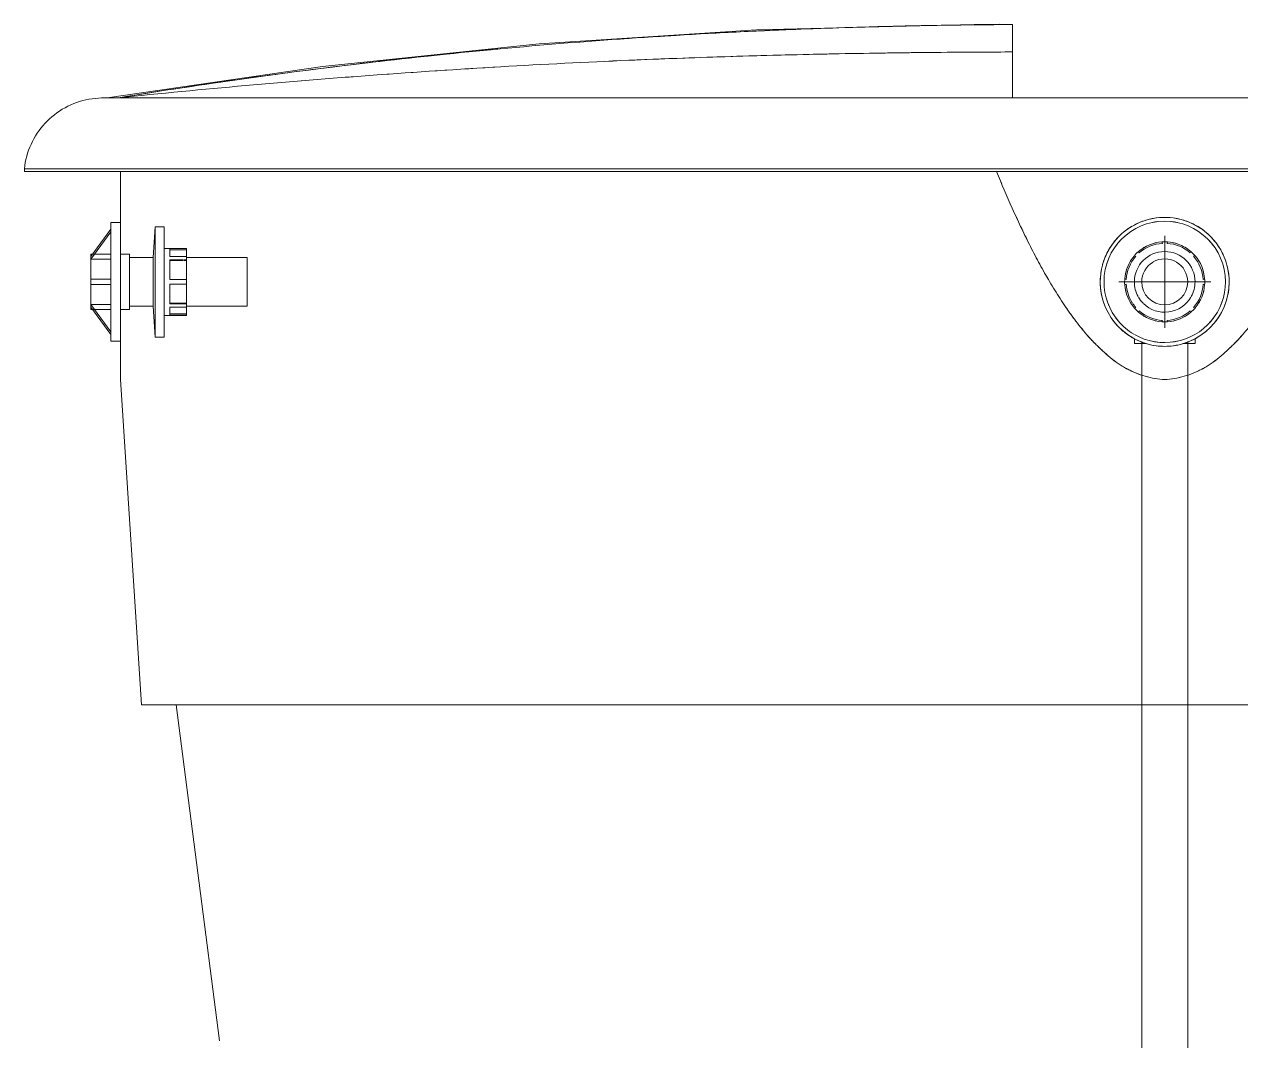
# Model space of a CAD drawing. Header units: metres. Extents: x -24.8 to 3.4, y -2.1 to 25.8.
# Drawn here: x -4.693 to -4.032, y 3.608 to 4.16 of the extents above; entities that cross this region are included whole.
import ezdxf

# ---------------------------------------------------------------- set-up
doc = ezdxf.new("R2010")
doc.units = ezdxf.units.M
for name, color, linetype, lineweight in [('P-PIPE', 7, 'Continuous', 5), ('P-PIPE-CNTR', 7, 'Continuous', 5), ('P-SANR-FIXT', 7, 'Continuous', 5)]:
    doc.layers.add(name, color=color, linetype=linetype, lineweight=lineweight)

# ---------------------------------------------------------------- blocks, each defined once
blk = doc.blocks.new('Caixa D_Água de Fibra de Vidro - Fortlev - 500 L-3640297-BB')
at = {"layer": 'P-SANR-FIXT', "color": 254, "true_color": 0xd2d2d2}
for p, q in [((-10.48279, 4.15883), (-10.48279, 4.15658)), ((-10.48279, 4.15635), (-10.48279, 4.14497)), ((-10.96912, 4.12), (-10.9751, 4.12)), ((-10.96266, 4.12), (-10.96912, 4.12)), ((-10.96856, 4.12), (-10.9681, 4.12)), ((-10.95388, 4.12), (-10.96266, 4.12)), ((-10.62441, 4.12), (-10.95379, 4.12)), ((-10.48279, 4.12), (-10.62441, 4.12)), ((-10.44155, 4.12), (-10.48279, 4.12)), ((-10.35893, 4.12), (-10.44127, 4.12)), ((-11.0201, 4.08), (-10.96804, 4.08)), ((-10.94964, 4.08), (-10.96779, 4.08)), ((-10.92174, 4.08), (-10.94964, 4.08)), ((-10.80669, 4.08), (-10.92146, 4.08)), ((-10.49149, 4.08), (-10.80669, 4.08)), ((-10.49149, 4.08), (-10.30871, 4.08)), ((-10.93797, 3.79), (-10.95635, 3.79)), ((-10.93165, 3.79), (-10.9376, 3.79)), ((-10.92412, 3.79), (-10.9316, 3.79)), ((-9.8686, 3.79), (-10.92412, 3.79))]:
    blk.add_line(p, q, dxfattribs=at)
at = {"layer": 'P-SANR-FIXT', "color": 7, "true_color": 0xefefef}
for p, q in [((-10.48279, 4.15883), (-10.48279, 4.14497)), ((-10.96912, 4.12), (-10.9751, 4.12)), ((-10.95412, 4.12), (-10.96912, 4.12)), ((-10.9681, 4.12), (-10.96565, 4.12)), ((-10.95468, 4.12), (-10.95388, 4.12)), ((-10.80669, 4.12), (-10.95401, 4.12)), ((-10.95378, 4.12), (-10.94786, 4.12)), ((-10.71121, 4.12), (-10.80668, 4.12)), ((-10.60176, 4.12), (-10.71121, 4.12)), ((-10.56274, 4.12), (-10.60158, 4.12)), ((-10.48279, 4.12), (-10.56267, 4.12)), ((-10.44155, 4.12), (-10.48279, 4.12)), ((-10.35893, 4.12), (-10.44127, 4.12)), ((-10.92168, 4.08147), (-11.0201, 4.08147)), ((-10.7353, 4.08147), (-10.92168, 4.08147)), ((-10.4001, 4.08147), (-10.7353, 4.08147)), ((-9.93154, 4.08147), (-10.4001, 4.08147)), ((-10.96804, 4.08), (-10.95545, 4.08)), ((-10.95535, 4.08), (-10.96779, 4.08)), ((-10.9551, 4.08), (-10.92201, 4.08)), ((-10.9551, 4.08), (-10.95355, 4.08)), ((-10.95355, 4.08), (-10.92201, 4.08)), ((-10.92175, 4.08), (-10.83402, 4.08)), ((-10.92175, 4.08), (-10.90014, 4.08)), ((-10.90014, 4.08), (-10.83402, 4.08)), ((-10.83396, 4.08), (-10.80694, 4.08)), ((-10.83396, 4.08), (-10.80694, 4.08)), ((-10.8067, 4.08), (-10.7776, 4.08)), ((-10.8067, 4.08), (-10.7776, 4.08)), ((-10.77746, 4.08), (-10.74641, 4.08)), ((-10.77746, 4.08), (-10.74641, 4.08)), ((-10.74614, 4.08), (-10.5236, 4.08)), ((-10.74614, 4.08), (-10.5236, 4.08)), ((-10.5236, 4.08), (-9.9935, 4.08)), ((-10.5236, 4.08), (-10.23651, 4.08)), ((-10.93164, 3.79), (-10.93797, 3.79)), ((-10.93165, 3.79), (-10.9376, 3.79)), ((-10.91763, 3.79), (-10.9316, 3.79)), ((-10.91794, 3.79), (-10.9316, 3.79))]:
    blk.add_line(p, q, dxfattribs=at)
at = {"layer": 'P-SANR-FIXT', "color": 8, "true_color": 0x808080}
for p, q in [((-11.0201, 4.08147), (-11.0201, 4.08)), ((-9.7801, 4.08147), (-11.0201, 4.08147)), ((-11.0201, 4.08), (-9.7801, 4.08)), ((-10.96779, 3.96696), (-10.95635, 3.79)), ((-9.84385, 3.79), (-10.95635, 3.79)), ((-10.9376, 3.79), (-10.914, 3.6075))]:
    blk.add_line(p, q, dxfattribs=at)
at = {"layer": 'P-SANR-FIXT', "color": 7, "true_color": 0xf9f9f9}
for p, q in [((-10.95545, 4.08), (-10.83415, 4.08)), ((-10.92192, 4.08), (-10.95535, 4.08)), ((-10.83411, 4.08), (-10.92166, 4.08)), ((-10.83408, 4.08), (-10.80697, 4.08)), ((-10.80695, 4.08), (-10.83404, 4.08)), ((-10.80671, 4.08), (-10.77774, 4.08)), ((-10.77766, 4.08), (-10.80669, 4.08)), ((-10.77759, 4.08), (-10.74659, 4.08)), ((-10.74651, 4.08), (-10.77753, 4.08)), ((-10.74632, 4.08), (-9.9935, 4.08)), ((-10.49149, 4.08), (-10.74625, 4.08)), ((-10.30871, 4.08), (-10.49149, 4.08)), ((-10.91476, 3.79), (-10.91794, 3.79)), ((-10.91487, 3.79), (-10.91763, 3.79)), ((-10.64145, 3.79), (-10.91448, 3.79)), ((-10.64157, 3.79), (-10.91431, 3.79)), ((-10.15863, 3.79), (-10.64157, 3.79)), ((-10.15875, 3.79), (-10.64145, 3.79))]:
    blk.add_line(p, q, dxfattribs=at)
at = {"layer": 'P-SANR-FIXT', "color": 8, "true_color": 0x808080, "flags": 128}
for points in [[(-10.9751, 4.12), (-10.85793, 4.13706), (-10.74017, 4.14942), (-10.62202, 4.15706), (-10.50365, 4.15997), (-10.4901, 4.16)], [(-11.0201, 4.08147), (-11.01988, 4.08319), (-11.01959, 4.08489), (-11.01923, 4.08658), (-11.01881, 4.08826), (-11.01831, 4.08991), (-11.01776, 4.09155), (-11.01714, 4.09316), (-11.01645, 4.09475), (-11.0157, 4.0963), (-11.01489, 4.09783), (-11.01402, 4.09932), (-11.01309, 4.10078), (-11.0121, 4.1022), (-11.01106, 4.10357), (-11.00996, 4.10491), (-11.00881, 4.1062), (-11.00761, 4.10744), (-11.00636, 4.10863), (-11.00506, 4.10977), (-11.00372, 4.11086), (-11.00234, 4.1119), (-11.00091, 4.11288), (-10.99945, 4.1138), (-10.99795, 4.11466), (-10.99642, 4.11546), (-10.99486, 4.1162), (-10.99327, 4.11688), (-10.99165, 4.11749), (-10.99002, 4.11804), (-10.98836, 4.11852), (-10.98668, 4.11894), (-10.98499, 4.11928), (-10.98328, 4.11956), (-10.98157, 4.11977), (-10.97984, 4.11992), (-10.97812, 4.11999), (-10.97715, 4.12)], [(-10.34778, 4.12), (-10.3708, 4.12), (-10.39387, 4.12), (-10.41695, 4.12), (-10.44, 4.12), (-10.46299, 4.12), (-10.48588, 4.12), (-10.50863, 4.12), (-10.53121, 4.12), (-10.55357, 4.12), (-10.5757, 4.12), (-10.59754, 4.12), (-10.61906, 4.12), (-10.64024, 4.12), (-10.66103, 4.12), (-10.6814, 4.12), (-10.70133, 4.12), (-10.72077, 4.12), (-10.7397, 4.12), (-10.75808, 4.12), (-10.77589, 4.12), (-10.7931, 4.12), (-10.80969, 4.12), (-10.82561, 4.12), (-10.84086, 4.12), (-10.8554, 4.12), (-10.86921, 4.12), (-10.88228, 4.12), (-10.89457, 4.12), (-10.90607, 4.12), (-10.91676, 4.12), (-10.92662, 4.12), (-10.93565, 4.12), (-10.94381, 4.12), (-10.95111, 4.12), (-10.95752, 4.12), (-10.96304, 4.12), (-10.96766, 4.12), (-10.97138, 4.12), (-10.97418, 4.12), (-10.97606, 4.12), (-10.97702, 4.12), (-10.97715, 4.12)], [(-10.97715, 4.12), (-10.97669, 4.12), (-10.97531, 4.12), (-10.973, 4.12), (-10.96978, 4.12), (-10.96856, 4.12)]]:
    blk.add_lwpolyline(points, dxfattribs=at)
at = {"layer": 'P-SANR-FIXT', "color": 7, "true_color": 0xefefef, "flags": 128}
for points in [[(-10.96565, 4.12), (-10.96061, 4.12), (-10.95468, 4.12)], [(-10.94786, 4.12), (-10.94016, 4.12), (-10.9316, 4.12), (-10.92219, 4.12), (-10.91194, 4.12), (-10.90088, 4.12), (-10.88901, 4.12), (-10.87636, 4.12), (-10.86295, 4.12), (-10.8488, 4.12), (-10.83393, 4.12), (-10.81837, 4.12), (-10.80214, 4.12), (-10.78526, 4.12)], [(-10.78526, 4.12), (-10.76777, 4.12), (-10.74969, 4.12), (-10.73105, 4.12), (-10.71208, 4.12)], [(-10.71188, 4.12), (-10.69221, 4.12), (-10.67208, 4.12), (-10.65151, 4.12), (-10.63054, 4.12), (-10.6092, 4.12), (-10.58752, 4.12), (-10.56555, 4.12), (-10.54331, 4.12), (-10.52084, 4.12), (-10.49818, 4.12), (-10.47536, 4.12), (-10.45242, 4.12), (-10.44155, 4.12)], [(-10.44127, 4.12), (-10.4294, 4.12), (-10.40633, 4.12), (-10.38325, 4.12)], [(-10.38325, 4.12), (-10.3602, 4.12), (-10.35893, 4.12)]]:
    blk.add_lwpolyline(points, dxfattribs=at)
at = {"layer": 'P-SANR-FIXT', "color": 8, "true_color": 0x808080}
for points, knots in [([(-10.96912, 4.12), (-10.93469, 4.12566), (-10.86563, 4.13576), (-10.77312, 4.14599), (-10.6919, 4.15257), (-10.62224, 4.15662), (-10.55197, 4.15907), (-10.5058, 4.15977), (-10.48279, 4.15988)], [-1, -1, -1, -1, -0.785714, -0.571429, -0.428571, -0.285714, -0.142857, 0, 0, 0, 0]), ([(-10.48279, 4.15988), (-10.48279, 4.1598), (-10.48279, 4.15947), (-10.48279, 4.15864), (-10.48279, 4.15782), (-10.48279, 4.15678), (-10.48279, 4.1551), (-10.48279, 4.15211), (-10.48279, 4.14693), (-10.48279, 4.13724), (-10.48279, 4.12755), (-10.48279, 4.12)], [-1, -1, -1, -1, -0.892857, -0.839286, -0.785714, -0.732143, -0.678571, -0.571429, -0.428571, -0.285714, 0, 0, 0, 0]), ([(-10.48279, 4.14497), (-10.5, 4.14494), (-10.52591, 4.14478), (-10.56063, 4.1443), (-10.58684, 4.14382), (-10.61309, 4.1432), (-10.64794, 4.14218), (-10.69726, 4.14033), (-10.76101, 4.1371), (-10.85363, 4.13099), (-10.92297, 4.12482), (-10.96912, 4.12)], [-1, -1, -1, -1, -0.892857, -0.839286, -0.785714, -0.732143, -0.678571, -0.571429, -0.428571, -0.285714, 0, 0, 0, 0]), ([(-10.96779, 4.08), (-10.96779, 4.07216), (-10.96779, 4.06053), (-10.96779, 4.04716), (-10.96779, 4.03958), (-10.96779, 4.03397), (-10.96779, 4.02839), (-10.96779, 4.02284), (-10.96779, 4.01737), (-10.96779, 4.01202), (-10.96779, 4.00673), (-10.96779, 4.00149), (-10.96779, 3.99726), (-10.96779, 3.99399), (-10.96779, 3.99162), (-10.96779, 3.98929), (-10.96779, 3.98614), (-10.96779, 3.9823), (-10.96779, 3.97879), (-10.96779, 3.97631), (-10.96779, 3.97466), (-10.96779, 3.9732), (-10.96779, 3.97143), (-10.96779, 3.96884), (-10.96779, 3.96748), (-10.96779, 3.96696)], [-1, -1, -1, -1, -0.833333, -0.75, -0.708333, -0.666667, -0.625, -0.583333, -0.541667, -0.5, -0.458333, -0.416667, -0.375, -0.354167, -0.333333, -0.3125, -0.291667, -0.25, -0.208333, -0.1875, -0.166667, -0.145833, -0.125, -0.083333, 0, 0, 0, 0]), ([(-10.30871, 4.08), (-10.31142, 4.07329), (-10.31711, 4.05998), (-10.32481, 4.04359), (-10.33065, 4.03235), (-10.33412, 4.026), (-10.33683, 4.0213), (-10.33961, 4.01664), (-10.34247, 4.01202), (-10.34544, 4.00746), (-10.34804, 4.00377), (-10.35018, 4.00086), (-10.35235, 3.99795), (-10.35513, 3.99435), (-10.35805, 3.99088), (-10.36049, 3.98822), (-10.36239, 3.9863), (-10.36433, 3.98441), (-10.36698, 3.98189), (-10.37041, 3.97882), (-10.37402, 3.97604), (-10.37703, 3.97409), (-10.37896, 3.97301), (-10.38054, 3.97222), (-10.38217, 3.97144), (-10.3851, 3.97016), (-10.38946, 3.96858), (-10.39482, 3.96729), (-10.40007, 3.96679), (-10.40532, 3.96728), (-10.4107, 3.96857), (-10.41507, 3.97015), (-10.418, 3.97143), (-10.41963, 3.9722), (-10.42121, 3.97299), (-10.42315, 3.97407), (-10.42616, 3.97602), (-10.42977, 3.9788), (-10.4332, 3.98187), (-10.43585, 3.98439), (-10.43779, 3.98628), (-10.43969, 3.9882), (-10.44213, 3.99086), (-10.44505, 3.99433), (-10.44839, 3.99865), (-10.45163, 4.00302), (-10.45475, 4.00745), (-10.45772, 4.012), (-10.46058, 4.01663), (-10.46337, 4.02128), (-10.46607, 4.02598), (-10.46955, 4.03234), (-10.47539, 4.04359), (-10.48309, 4.05997), (-10.48878, 4.07328), (-10.49149, 4.08)], [-1, -1, -1, -1, -0.928571, -0.857143, -0.821429, -0.803571, -0.785714, -0.767857, -0.75, -0.732143, -0.714286, -0.705357, -0.696429, -0.678571, -0.660714, -0.651786, -0.642857, -0.633929, -0.625, -0.607143, -0.589286, -0.580357, -0.571429, -0.566964, -0.5625, -0.553571, -0.535714, -0.517857, -0.5, -0.482143, -0.464286, -0.446429, -0.4375, -0.433036, -0.428571, -0.419643, -0.410714, -0.392857, -0.375, -0.366071, -0.357143, -0.348214, -0.339286, -0.321429, -0.303571, -0.285714, -0.267857, -0.25, -0.232143, -0.214286, -0.196429, -0.178571, -0.142857, -0.071429, 0, 0, 0, 0])]:
    blk.add_open_spline(points, degree=3, knots=knots, dxfattribs=at)
at = {"layer": 'P-SANR-FIXT', "color": 7, "true_color": 0xfefefe}
for points in [[(-10.50879, 4.15965), (-10.51165, 4.15962), (-10.51452, 4.15958), (-10.51738, 4.15954)], [(-10.55214, 4.15883), (-10.55257, 4.15882), (-10.553, 4.15881), (-10.55343, 4.1588)], [(-10.54621, 4.15898), (-10.54811, 4.15893), (-10.55001, 4.15889), (-10.55191, 4.15884)], [(-10.53821, 4.15916), (-10.54087, 4.1591), (-10.54354, 4.15904), (-10.54621, 4.15898)]]:
    blk.add_open_spline(points, degree=3, dxfattribs=at)
at = {"layer": 'P-SANR-FIXT', "color": 7, "true_color": 0xfdfdfd}
for points in [[(-10.49441, 4.1598), (-10.4992, 4.15976), (-10.50399, 4.15971), (-10.50879, 4.15965)], [(-10.55343, 4.1588), (-10.55374, 4.15879), (-10.55404, 4.15879), (-10.55435, 4.15878)]]:
    blk.add_open_spline(points, degree=3, dxfattribs=at)
at = {"layer": 'P-SANR-FIXT', "color": 7, "true_color": 0xf9f9f9}
for points in [[(-10.48279, 4.15988), (-10.48666, 4.15986), (-10.49053, 4.15983), (-10.49441, 4.1598)], [(-10.8834, 4.13281), (-10.89275, 4.13155), (-10.9021, 4.13025), (-10.91144, 4.1289)], [(-10.49149, 4.08), (-10.49013, 4.07664), (-10.48875, 4.0733), (-10.48733, 4.06997)], [(-10.48733, 4.06997), (-10.48591, 4.06664), (-10.48446, 4.06333), (-10.48298, 4.06003)], [(-10.48298, 4.06003), (-10.48149, 4.05673), (-10.47998, 4.05344), (-10.47844, 4.05017)], [(-10.47843, 4.05016), (-10.47689, 4.04689), (-10.4753, 4.04363), (-10.47368, 4.0404)], [(-10.47368, 4.0404), (-10.47205, 4.03717), (-10.47039, 4.03396), (-10.46867, 4.03077)], [(-10.46867, 4.03077), (-10.46782, 4.02918), (-10.46608, 4.026), (-10.46428, 4.02287), (-10.46336, 4.02131)], [(-10.46336, 4.02131), (-10.46244, 4.01975), (-10.46059, 4.01664), (-10.45868, 4.01356), (-10.45771, 4.01203)], [(-10.45771, 4.01203), (-10.45674, 4.0105), (-10.45476, 4.00746), (-10.45268, 4.00451), (-10.45162, 4.00304)], [(-10.41072, 3.96868), (-10.40895, 3.96815), (-10.40538, 3.96729), (-10.40188, 3.96696), (-10.40013, 3.96696)], [(-10.40013, 3.96696), (-10.39838, 3.96696), (-10.39488, 3.96728), (-10.39129, 3.96814), (-10.38952, 3.96867)]]:
    blk.add_open_spline(points, degree=3, dxfattribs=at)
at = {"layer": 'P-SANR-FIXT', "color": 7, "true_color": 0xefefef}
for points, knots in [([(-10.62214, 4.15635), (-10.62796, 4.15608), (-10.65102, 4.15494), (-10.67405, 4.15354), (-10.69125, 4.15235)], [-0.7142857, -0.7142857, -0.7142857, -0.7142857, -0.6785714, -0.5727559, -0.5727559, -0.5727559, -0.5727559]), ([(-10.89984, 4.1267), (-10.88829, 4.12773), (-10.84205, 4.13167), (-10.77261, 4.13651), (-10.69145, 4.14062), (-10.62189, 4.14311), (-10.55178, 4.14456), (-10.50573, 4.14494), (-10.48279, 4.14497)], [-0.8571429, -0.8571429, -0.8571429, -0.8571429, -0.7857143, -0.5714286, -0.4285714, -0.2857143, -0.1428571, 0, 0, 0, 0]), ([(-10.76637, 4.1462), (-10.78791, 4.14417), (-10.82696, 4.14005), (-10.86592, 4.13516), (-10.8834, 4.13281)], [-0.4185363, -0.4185363, -0.4185363, -0.4185363, -0.2857143, -0.177425, -0.177425, -0.177425, -0.177425]), ([(-10.48279, 4.14441), (-10.48279, 4.14437), (-10.48279, 4.14419), (-10.48279, 4.14382), (-10.48279, 4.1432), (-10.48279, 4.14218), (-10.48279, 4.1412), (-10.48279, 4.14045)], [-0.8571429, -0.8571429, -0.8571429, -0.8571429, -0.8392857, -0.7857143, -0.7321429, -0.6785714, -0.5714286, -0.5714286, -0.5714286, -0.5714286]), ([(-10.48279, 4.14045), (-10.48279, 4.13945), (-10.48279, 4.1371), (-10.48279, 4.13099), (-10.48279, 4.12482), (-10.48279, 4.12)], [-0.5714286, -0.5714286, -0.5714286, -0.5714286, -0.4285714, -0.2857143, 0, 0, 0, 0]), ([(-10.48279, 4.12), (-10.48279, 4.12566), (-10.48279, 4.13239), (-10.48279, 4.13805), (-10.48279, 4.13939)], [-1, -1, -1, -1, -0.7857143, -0.7142857, -0.7142857, -0.7142857, -0.7142857]), ([(-10.96779, 3.99651), (-10.96779, 3.99775), (-10.96779, 4.00024), (-10.96779, 4.00303), (-10.96779, 4.00454), (-10.96779, 4.00476)], [-0.625, -0.625, -0.625, -0.625, -0.59375, -0.5625, -0.55738059, -0.55738059, -0.55738059, -0.55738059]), ([(-10.96779, 3.98751), (-10.96779, 3.98807), (-10.96779, 3.98981), (-10.96779, 3.99282), (-10.96779, 3.99527), (-10.96779, 3.99651)], [-0.70267764, -0.70267764, -0.70267764, -0.70267764, -0.6875, -0.65625, -0.625, -0.625, -0.625, -0.625])]:
    blk.add_open_spline(points, degree=3, knots=knots, dxfattribs=at)
at = {"layer": 'P-SANR-FIXT', "color": 7, "true_color": 0xfcfcfc}
for points in [[(-10.61889, 4.1565), (-10.61997, 4.15645), (-10.62105, 4.1564), (-10.62214, 4.15635)], [(-10.91144, 4.1289), (-10.91269, 4.12872), (-10.91394, 4.12854), (-10.91519, 4.12836)]]:
    blk.add_open_spline(points, degree=3, dxfattribs=at)
at = {"layer": 'P-SANR-FIXT', "color": 7, "true_color": 0xfdfdfd}
for points, knots in [([(-10.60884, 4.15694), (-10.61036, 4.15688), (-10.61371, 4.15673), (-10.61706, 4.15658), (-10.61889, 4.1565)], [-0.74142678, -0.74142678, -0.74142678, -0.74142678, -0.73214286, -0.72092913, -0.72092913, -0.72092913, -0.72092913]), ([(-10.51738, 4.15954), (-10.52316, 4.15945), (-10.5301, 4.15933), (-10.53705, 4.15918), (-10.53821, 4.15916)], [-0.92857143, -0.92857143, -0.92857143, -0.92857143, -0.89285714, -0.88573155, -0.88573155, -0.88573155, -0.88573155])]:
    blk.add_open_spline(points, degree=3, knots=knots, dxfattribs=at)
at = {"layer": 'P-SANR-FIXT', "color": 7, "true_color": 0xf9f9f9}
for points, knots in [([(-10.55435, 4.15878), (-10.55652, 4.15872), (-10.56741, 4.15843), (-10.58559, 4.15786), (-10.60161, 4.15725), (-10.60884, 4.15694)], [-0.8526143, -0.8526143, -0.8526143, -0.8526143, -0.8392857, -0.7857143, -0.7414268, -0.7414268, -0.7414268, -0.7414268]), ([(-10.69125, 4.15235), (-10.69146, 4.15234), (-10.7149, 4.15071), (-10.73995, 4.14868), (-10.76474, 4.14636), (-10.76637, 4.1462)], [-0.5727559, -0.5727559, -0.5727559, -0.5727559, -0.5714286, -0.4285714, -0.4185363, -0.4185363, -0.4185363, -0.4185363]), ([(-10.45162, 4.00304), (-10.45109, 4.00231), (-10.45002, 4.00086), (-10.44785, 3.99795), (-10.44618, 3.99579), (-10.44504, 3.99438)], [-0.71428571, -0.71428571, -0.71428571, -0.71428571, -0.70535714, -0.69642857, -0.67857143, -0.67857143, -0.67857143, -0.67857143]), ([(-10.44504, 3.99438), (-10.4439, 3.99296), (-10.44215, 3.99088), (-10.43971, 3.98822), (-10.43845, 3.98694), (-10.43781, 3.9863)], [-0.67857143, -0.67857143, -0.67857143, -0.67857143, -0.66071429, -0.65178571, -0.64285714, -0.64285714, -0.64285714, -0.64285714]), ([(-10.36242, 3.98628), (-10.36177, 3.98692), (-10.36051, 3.9882), (-10.35807, 3.99086), (-10.35632, 3.99294), (-10.35517, 3.99436)], [-0.35714286, -0.35714286, -0.35714286, -0.35714286, -0.34821429, -0.33928571, -0.32142857, -0.32142857, -0.32142857, -0.32142857]), ([(-10.43781, 3.9863), (-10.43717, 3.98567), (-10.43587, 3.98441), (-10.43322, 3.98189), (-10.43116, 3.98005), (-10.42976, 3.97888)], [-0.64285714, -0.64285714, -0.64285714, -0.64285714, -0.63392857, -0.625, -0.60714286, -0.60714286, -0.60714286, -0.60714286]), ([(-10.37047, 3.97886), (-10.36906, 3.98003), (-10.367, 3.98187), (-10.36435, 3.98439), (-10.36306, 3.98565), (-10.36242, 3.98628)], [-0.39285714, -0.39285714, -0.39285714, -0.39285714, -0.375, -0.36607143, -0.35714286, -0.35714286, -0.35714286, -0.35714286]), ([(-10.42976, 3.97888), (-10.42835, 3.97771), (-10.42618, 3.97604), (-10.42317, 3.97409), (-10.42163, 3.97322), (-10.42084, 3.97282)], [-0.60714286, -0.60714286, -0.60714286, -0.60714286, -0.58928571, -0.58035714, -0.57142857, -0.57142857, -0.57142857, -0.57142857]), ([(-10.37939, 3.9728), (-10.3786, 3.97321), (-10.37705, 3.97407), (-10.37404, 3.97602), (-10.37188, 3.97769), (-10.37047, 3.97886)], [-0.42857143, -0.42857143, -0.42857143, -0.42857143, -0.41964286, -0.41071429, -0.39285714, -0.39285714, -0.39285714, -0.39285714]), ([(-10.42084, 3.97282), (-10.42045, 3.97261), (-10.41966, 3.97222), (-10.41803, 3.97144), (-10.4151, 3.97016), (-10.41249, 3.96921), (-10.41072, 3.96868)], [-0.57142857, -0.57142857, -0.57142857, -0.57142857, -0.56696429, -0.5625, -0.55357143, -0.53571429, -0.53571429, -0.53571429, -0.53571429]), ([(-10.38952, 3.96867), (-10.38775, 3.9692), (-10.38513, 3.97015), (-10.3822, 3.97143), (-10.38057, 3.9722), (-10.37978, 3.9726), (-10.37939, 3.9728)], [-0.46428571, -0.46428571, -0.46428571, -0.46428571, -0.44642857, -0.4375, -0.43303571, -0.42857143, -0.42857143, -0.42857143, -0.42857143])]:
    blk.add_open_spline(points, degree=3, knots=knots, dxfattribs=at)
at = {"layer": 'P-SANR-FIXT', "color": 7, "true_color": 0xefefef}
for points in [[(-10.48279, 4.15231), (-10.48279, 4.15392), (-10.48279, 4.15662), (-10.48279, 4.15825), (-10.48279, 4.15883)], [(-10.48279, 4.14666), (-10.48279, 4.14881), (-10.48279, 4.15069), (-10.48279, 4.15231)], [(-10.48279, 4.14511), (-10.48279, 4.14564), (-10.48279, 4.14616), (-10.48279, 4.14666)], [(-10.48279, 4.13939), (-10.48279, 4.14125), (-10.48279, 4.14298), (-10.48279, 4.14459)], [(-10.91519, 4.12836), (-10.93319, 4.12574), (-10.95117, 4.12295), (-10.96912, 4.12)], [(-10.96912, 4.12), (-10.94605, 4.12241), (-10.92295, 4.12464), (-10.89984, 4.1267)], [(-10.96779, 4.04526), (-10.96779, 4.04755), (-10.96779, 4.04985), (-10.96779, 4.05216)], [(-10.96779, 4.03505), (-10.96779, 4.03843), (-10.96779, 4.04184), (-10.96779, 4.04526)]]:
    blk.add_open_spline(points, degree=3, dxfattribs=at)
at = {"layer": 'P-SANR-FIXT', "color": 254, "true_color": 0xd2d2d2}
for points, knots in [([(-10.48279, 4.12), (-10.48279, 4.12362), (-10.48279, 4.13005), (-10.48279, 4.13651), (-10.48279, 4.14062), (-10.48279, 4.14311), (-10.48279, 4.14456), (-10.48279, 4.14494), (-10.48279, 4.14497)], [-1, -1, -1, -1, -0.785714, -0.571429, -0.428571, -0.285714, -0.142857, 0, 0, 0, 0]), ([(-10.96779, 4.05216), (-10.96779, 4.05559), (-10.96779, 4.06481), (-10.96779, 4.07413), (-10.96779, 4.08)], [-0.1997077, -0.1997077, -0.1997077, -0.1997077, -0.125, 0, 0, 0, 0]), ([(-10.96779, 3.98249), (-10.96779, 3.98302), (-10.96779, 3.98408), (-10.96779, 3.98576), (-10.96779, 3.98691), (-10.96779, 3.98751)], [-0.75, -0.75, -0.75, -0.75, -0.734375, -0.71875, -0.70267764, -0.70267764, -0.70267764, -0.70267764]), ([(-10.96779, 3.96696), (-10.96779, 3.96719), (-10.96779, 3.96793), (-10.96779, 3.9695), (-10.96779, 3.9706), (-10.96779, 3.97151), (-10.96779, 3.97255), (-10.96779, 3.97413), (-10.96779, 3.97637), (-10.96779, 3.97887), (-10.96779, 3.98093), (-10.96779, 3.98197), (-10.96779, 3.98249)], [-1, -1, -1, -1, -0.9375, -0.90625, -0.890625, -0.875, -0.859375, -0.84375, -0.8125, -0.78125, -0.765625, -0.75, -0.75, -0.75, -0.75])]:
    blk.add_open_spline(points, degree=3, knots=knots, dxfattribs=at)
blk = doc.blocks.new('Adaptador Soldavel com Anel p Caixa Dagua - FORTLEV - Standard-V56-BB')
at = {"layer": 'P-PIPE'}
for p, q in [((-10.97309, 4.04861), (-10.98399, 4.03376)), ((-10.96779, 4.0522), (-10.97309, 4.0522)), ((-10.97309, 4.0522), (-10.97309, 4.04861)), ((-10.97309, 4.04711), (-10.97309, 4.04861)), ((-10.98399, 4.03226), (-10.97309, 4.04711)), ((-10.97309, 4.04711), (-10.97309, 4.0215)), ((-10.97309, 4.0351), (-10.98399, 4.0351)), ((-10.98399, 4.0351), (-10.98399, 4.03376)), ((-10.98399, 4.03226), (-10.98399, 4.03376)), ((-10.98399, 4.03226), (-10.98399, 4.0215)), ((-10.98399, 4.03226), (-10.97309, 4.03226)), ((-10.98399, 4.02), (-10.98399, 4.0215)), ((-10.97309, 4.0215), (-10.98399, 4.0215)), ((-10.97309, 4.02), (-10.97309, 4.0215)), ((-10.98399, 4.0185), (-10.98399, 4.02)), ((-10.98399, 4.0185), (-10.98399, 4.00774)), ((-10.98399, 4.0185), (-10.97309, 4.0185)), ((-10.97309, 4.0185), (-10.97309, 4.02)), ((-10.97309, 4.0185), (-10.97309, 3.99289)), ((-10.98399, 4.00624), (-10.98399, 4.00774)), ((-10.97309, 4.00774), (-10.98399, 4.00774)), ((-10.97309, 3.99289), (-10.98399, 4.00774)), ((-10.98399, 4.00624), (-10.98399, 4.0049)), ((-10.98399, 4.00624), (-10.97309, 3.99139)), ((-10.98399, 4.0049), (-10.97309, 4.0049)), ((-10.97309, 3.99139), (-10.97309, 3.99289)), ((-10.97309, 3.99139), (-10.97309, 3.9878)), ((-10.97309, 3.9878), (-10.96779, 3.9878))]:
    blk.add_line(p, q, dxfattribs=at)
at = {"layer": 'P-PIPE', "color": 254, "true_color": 0xdfdfdf}
for p, q in [((-10.96779, 4.03515), (-10.96779, 4.0522)), ((-10.96779, 4.0351), (-10.96779, 4.02)), ((-10.96779, 4.02), (-10.96779, 4.01161)), ((-10.96779, 4.01135), (-10.96779, 4.0049)), ((-10.96779, 3.9878), (-10.96779, 4.00485))]:
    blk.add_line(p, q, dxfattribs=at)
at = {"layer": 'P-PIPE', "color": 253, "true_color": 0xa6a6a6}
for p, q in [((-10.96779, 4.02), (-10.96779, 4.0522)), ((-10.94899, 4.05), (-10.94999, 4.0332)), ((-10.94399, 4.05), (-10.94899, 4.05)), ((-10.94899, 4.02), (-10.94899, 4.05)), ((-10.94399, 4.02), (-10.94399, 4.05)), ((-10.96299, 4.0351), (-10.96779, 4.0351)), ((-10.96299, 4.02), (-10.96299, 4.0351)), ((-10.93387, 4.0382), (-10.94399, 4.0382)), ((-10.94099, 4.03815), (-10.94099, 4.03378)), ((-10.94099, 4.03815), (-10.93387, 4.03815)), ((-10.93382, 4.03737), (-10.94099, 4.03737)), ((-10.93199, 4.0382), (-10.93371, 4.0382)), ((-10.93371, 4.03815), (-10.93199, 4.03815)), ((-10.93199, 4.03737), (-10.93371, 4.03737)), ((-10.93199, 4.03815), (-10.93199, 4.0382)), ((-10.93199, 4.03815), (-10.93199, 4.03737)), ((-10.93199, 4.03385), (-10.93199, 4.03737)), ((-10.94999, 4.0332), (-10.96299, 4.0332)), ((-10.94999, 4.0332), (-10.94999, 4.02)), ((-10.93371, 4.03378), (-10.94099, 4.03378)), ((-10.94099, 4.0319), (-10.94099, 4.02133)), ((-10.94099, 4.0319), (-10.93371, 4.0319)), ((-10.93371, 4.03157), (-10.94099, 4.03157)), ((-10.93199, 4.03378), (-10.93359, 4.03378)), ((-10.93346, 4.0319), (-10.93199, 4.0319)), ((-10.93199, 4.03157), (-10.93344, 4.03157)), ((-10.93199, 4.0319), (-10.93199, 4.03378)), ((-10.89899, 4.0332), (-10.93199, 4.0332)), ((-10.93199, 4.0319), (-10.93199, 4.03157)), ((-10.93199, 4.02134), (-10.93199, 4.03157)), ((-10.89899, 4.02), (-10.89899, 4.0332)), ((-10.93199, 4.02133), (-10.94099, 4.02133)), ((-10.93199, 4.02), (-10.93199, 4.02133)), ((-10.96779, 3.9878), (-10.96779, 4.02)), ((-10.96299, 4.0049), (-10.96299, 4.02)), ((-10.94999, 4.02), (-10.94999, 4.01152)), ((-10.94899, 3.99), (-10.94899, 4.02)), ((-10.94399, 3.99), (-10.94399, 4.02)), ((-10.94099, 4.01867), (-10.94099, 4.0081)), ((-10.94099, 4.01867), (-10.93199, 4.01867)), ((-10.93199, 4.01867), (-10.93199, 4.02)), ((-10.93199, 4.00843), (-10.93199, 4.01866)), ((-10.89899, 4.0068), (-10.89899, 4.02)), ((-10.94999, 4.0114), (-10.94999, 4.0068)), ((-10.93199, 4.00843), (-10.94099, 4.00843)), ((-10.93199, 4.0081), (-10.94099, 4.0081)), ((-10.93199, 4.00843), (-10.93199, 4.0081)), ((-10.93199, 4.00622), (-10.93199, 4.0081)), ((-10.96779, 4.0049), (-10.96737, 4.0049)), ((-10.96722, 4.0049), (-10.96299, 4.0049)), ((-10.96299, 4.0068), (-10.94999, 4.0068)), ((-10.94999, 4.0068), (-10.94899, 3.99)), ((-10.94399, 4.0018), (-10.93199, 4.0018)), ((-10.94099, 4.00622), (-10.94099, 4.00185)), ((-10.94099, 4.00622), (-10.93199, 4.00622)), ((-10.93199, 4.00263), (-10.94099, 4.00263)), ((-10.93199, 4.00185), (-10.94099, 4.00185)), ((-10.93199, 4.00263), (-10.93199, 4.00615)), ((-10.93199, 4.00263), (-10.93199, 4.00185)), ((-10.93199, 4.0018), (-10.93199, 4.00185)), ((-10.93185, 4.0068), (-10.89899, 4.0068)), ((-10.94899, 3.99), (-10.94406, 3.99))]:
    blk.add_line(p, q, dxfattribs=at)
blk = doc.blocks.new('Adaptador Soldavel com Anel p Caixa Dagua - FORTLEV - Standard-V58-BB')
at = {"layer": 'P-PIPE', "color": 253, "true_color": 0xa6a6a6}
for p, q in [((-10.40169, 4.04172), (-10.40137, 4.04094)), ((-10.39883, 4.04094), (-10.39851, 4.04172)), ((-10.41658, 4.03423), (-10.4158, 4.03391)), ((-10.41401, 4.0357), (-10.41429, 4.03637)), ((-10.38587, 4.03648), (-10.38619, 4.0357)), ((-10.3844, 4.03391), (-10.38362, 4.03423)), ((-10.4211, 4.0213), (-10.42182, 4.02159)), ((-10.37838, 4.02159), (-10.37908, 4.0213)), ((-10.42182, 4.01841), (-10.42104, 4.01873)), ((-10.37916, 4.01873), (-10.37838, 4.01841)), ((-10.4158, 4.00609), (-10.41658, 4.00577)), ((-10.41433, 4.00352), (-10.41401, 4.0043)), ((-10.38619, 4.0043), (-10.38587, 4.00352)), ((-10.38362, 4.00577), (-10.3844, 4.00609)), ((-10.40137, 3.99906), (-10.40158, 3.99855)), ((-10.39851, 3.99828), (-10.39883, 3.99906))]:
    blk.add_line(p, q, dxfattribs=at)
at = {"layer": 'P-PIPE', "color": 254, "true_color": 0xdfdfdf}
for radius, start, end in [(0.03505, 60, 120), (0.03505, 92.01169, 102.96731), (0.03505, 77.03185, 87.98808), (0.03505, 120.52791, 150), (0.03505, 122.45278, 130.22143), (0.03505, 117.54722, 122.45278), (0.03505, 105.63371, 117.54722), (0.03505, 62.45278, 74.36601), (0.03505, 57.54722, 62.45278), (0.03505, 0, 59.47683), (0.03505, 45.63382, 57.54722), (0.03505, 135.57623, 150), (0.03505, 35.61221, 42.96436), (0.03505, 150.09772, 180), (0.03505, 150.08542, 164.4117), (0.033, 36.64727, 37.35817), (0.03505, 32.01958, 35.50944), (0.03505, 17.06215, 27.99337), (0.033, 156.64622, 162.0233), (0.033, 17.97932, 23.35534), (0.03505, 2.45278, 14.37659), (0.03505, 177.88316, 180), (0.03505, 169.11933, 177.54722), (0.03505, 0, 2.12992), (0.03505, 180, 0), (0.03505, 180, 181.22639), (0.03505, 181.42163, 182.45278), (0.03505, 182.45278, 193.16053), (0.03505, 349.11933, 357.54722), (0.03505, 357.54722, 360), (0.03505, 193.47167, 194.37659), (0.03505, 197.06215, 207.99337), (0.033, 197.98069, 203.35378), (0.03505, 315.57623, 344.4117), (0.033, 336.64466, 342.02068), (0.03505, 212.01958, 222.96436), (0.033, 216.6457, 222.02157), (0.033, 220.27318, 239.40466), (0.03505, 225.63382, 226.52833), (0.03505, 227.02266, 237.54722), (0.033, 240, 320.1569), (0.033, 317.97323, 323.35273), (0.03505, 237.54722, 240), (0.03505, 240.11528, 242.45278), (0.03505, 242.45278, 254.36601), (0.033, 257.97496, 263.35326), (0.033, 276.64518, 282.01984), (0.03505, 285.66978, 297.54722), (0.03505, 297.54722, 302.45278), (0.03505, 302.45278, 310.80472), (0.03505, 257.33886, 267.98808), (0.03505, 272.01169, 282.96731)]:
    blk.add_arc((-10.4001, 4.02), radius, start, end, dxfattribs=at)
at = {"layer": 'P-PIPE', "color": 253, "true_color": 0xa6a6a6}
for radius, start, end in [(0.033, 0, 180), (0.033, 96.64674, 102.02504), (0.033, 77.98016, 83.35482), (0.033, 137.97843, 142.78528), (0.02177, 94.19049, 130.80951), (0.02098, 93.46584, 131.53416), (0.02178, 102.2929, 105), (0.02177, 85.80951, 94.19049), (0.02097, 48.46584, 86.53416), (0.02177, 70.84043, 85.80951), (0.02178, 75, 77.7071), (0.033, 37.35817, 42.02677), (0.02177, 139.18357, 175.80259), (0.0165, 0, 180), (0.02177, 131.1837, 139.18357), (0.02178, 120, 122.7071), (0.02178, 49.19049, 70.22672), (0.02178, 57.2929, 60), (0.02177, 41.06803, 49.19049), (0.02177, 4.19049, 40.80951), (0.02097, 138.45892, 176.45593), (0.02177, 147.2979, 150), (0.0125, 120.45067, 180), (0.0125, 90, 120), (0.0125, 60, 90), (0.0125, 0, 59.55798), (0.02097, 3.55746, 41.53416), (0.02178, 30, 32.7071), (0.02177, 177.90129, 180), (0.02177, 175.80259, 177.90129), (0.02177, 165, 167.71206), (0.02178, 12.2929, 15), (0.02178, 0, 3.42632), (0.033, 180, 220.27318), (0.02178, 180, 184.19741), (0.02177, 184.19741, 220.81643), (0.02178, 192.28794, 195), (0.02097, 183.47275, 212.70252), (0.0165, 180, 208.95419), (0.0125, 180, 0), (0.0165, 331.0579, 0), (0.02098, 318.46584, 356.53416), (0.02177, 319.67284, 355.80951), (0.02178, 345, 347.7071), (0.02178, 355.80951, 0), (0.033, 320.1569, 0), (0.02178, 210, 212.7021), (0.02098, 213.16478, 221.54108), (0.0165, 210, 225), (0.0165, 225.56802, 330), (0.02177, 327.2929, 330), (0.02177, 220.81643, 229.19049), (0.02178, 229.19049, 265.80951), (0.02098, 228.46584, 266.53416), (0.02177, 237.2929, 240), (0.02098, 273.46584, 311.53416), (0.02177, 274.19049, 310.80951), (0.02178, 300, 302.7071), (0.02178, 310.80951, 319.19049), (0.02177, 255, 257.7071), (0.02178, 265.80951, 274.05145), (0.02178, 282.2929, 285)]:
    blk.add_arc((-10.4001, 4.02), radius, start, end, dxfattribs=at)
blk = doc.blocks.new('Joelho 45_90 - Agua Fria_Soldavel - MEP - Tigre - Standard-V68-BB')
at = {"layer": 'P-PIPE', "color": 254, "true_color": 0xdfdfdf}
for p, q in [((-10.4166, 3.98922), (-10.4166, 3.9865)), ((-10.3836, 3.9865), (-10.3836, 3.98922)), ((-10.4166, 3.9865), (-10.41012, 3.9865)), ((-10.39008, 3.9865), (-10.38581, 3.9865)), ((-10.38581, 3.9865), (-10.38416, 3.9865)), ((-10.38416, 3.9865), (-10.3836, 3.9865))]:
    blk.add_line(p, q, dxfattribs=at)

msp = doc.modelspace()

# ---------------------------------------------------------------- linework, layer by layer
at = {"layer": 'P-PIPE', "color": 254, "true_color": 0xdfdfdf}
for p, q in [((-4.08568, 3.98756), (-4.08568, 3.59244)), ((-4.06068, 3.59244), (-4.06068, 3.98756))]:
    msp.add_line(p, q, dxfattribs=at)
at = {"layer": 'P-PIPE-CNTR', "color": 253, "true_color": 0xa6a6a6}
for p, q in [((-4.07318, 3.995), (-4.07318, 4.045)), ((-4.09818, 4.02), (-4.04818, 4.02))]:
    msp.add_line(p, q, dxfattribs=at)

# ---------------------------------------------------------------- block references
at = {"layer": 'P-PIPE', "color": 253, "true_color": 0xa6a6a6}
for name in ['Adaptador Soldavel com Anel p Caixa Dagua - FORTLEV - Standard-V58-BB', 'Adaptador Soldavel com Anel p Caixa Dagua - FORTLEV - Standard-V56-BB']:
    msp.add_blockref(name, (6.32692, 0), dxfattribs=at)
at = {"layer": 'P-PIPE', "color": 254, "true_color": 0xdfdfdf}
msp.add_blockref('Joelho 45_90 - Agua Fria_Soldavel - MEP - Tigre - Standard-V68-BB', (6.32692, 0), dxfattribs=at)
at = {"layer": 'P-SANR-FIXT', "color": 7, "true_color": 0xefefef}
msp.add_blockref('Caixa D_Água de Fibra de Vidro - Fortlev - 500 L-3640297-BB', (6.32692, 0), dxfattribs=at)

doc.saveas('drawing.dxf')
